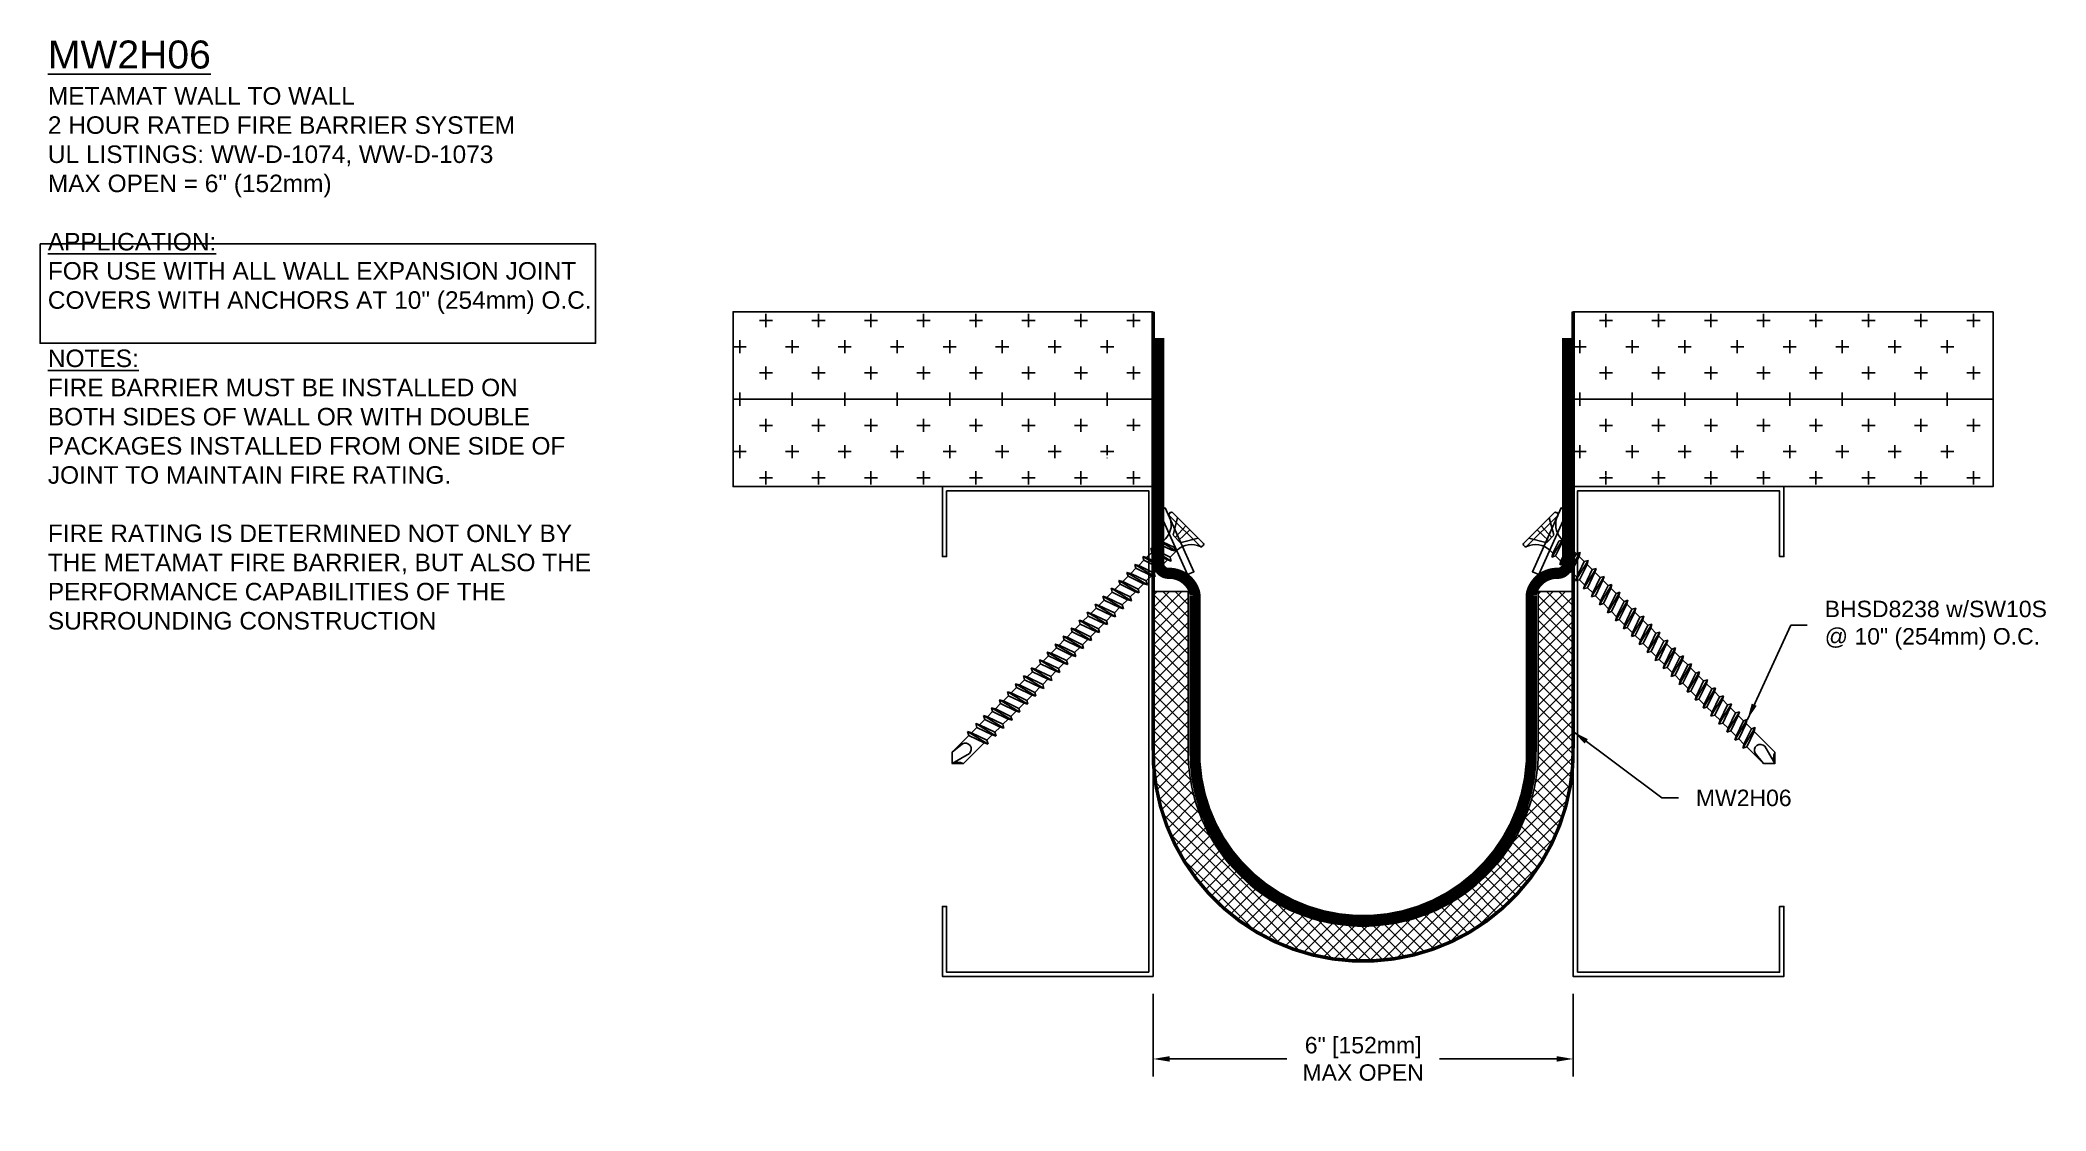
# Model space of a CAD drawing. Header units: inches. Extents: x -5 to 9.4, y -1 to 6.7.
import ezdxf

# ---------------------------------------------------------------- set-up
doc = ezdxf.new("R2010")
doc.units = ezdxf.units.IN
doc.header["$MEASUREMENT"] = 0
doc.linetypes.add('HIDDEN2', pattern=[0.1875, 0.125, -0.0625])
for name, color, linetype in [('Anchors', 4, 'Continuous'), ('Conditions', 1, 'Continuous'), ('Dimensions', 3, 'Continuous'), ('FB Flanges', 5, 'Continuous'), ('Fire Blanket', 42, 'Continuous'), ('Text', 2, 'Continuous')]:
    doc.layers.add(name, color=color, linetype=linetype)
doc.styles.add('ARIAL', font='arial.ttf')
doc.dimstyles.new('ARIAL', dxfattribs={"dimtxt": 0.1175, "dimasz": 0.1175, "dimexe": 0.125, "dimexo": 0.125, "dimgap": 0.125, "dimtad": 0, "dimtih": 1, "dimtoh": 1, "dimdec": 4, "dimzin": 0, "dimdsep": 46, "dimlunit": 4, "dimtxsty": 'ARIAL', "dimcen": 0.09, "dimadec": 0, "dimazin": 0, "dimtfac": 1, "dimtdec": 4, "dimtofl": 0, "dimtmove": 0, "dimatfit": 3, "dimfxl": 0, "dimfrac": 2, "dimtolj": 1, "dimtzin": 0, "dimarcsym": 0})

# ---------------------------------------------------------------- blocks, each defined once
blk = doc.blocks.new('Metal Stud')
blk.add_lwpolyline([(13.934, 10.019), (13.934, 6.579), (12.489, 6.579), (12.489, 7.049), (12.459, 7.049), (12.459, 6.549), (13.964, 6.549), (13.964, 10.049), (12.459, 10.049), (12.459, 9.549), (12.489, 9.549), (12.489, 10.019)], close=True)
blk = doc.blocks.new('*D7')
at = {"layer": 'Defpoints', "color": 0}
for p in [(3, 0), (6, 0), (6, -0.59)]:
    blk.add_point(p, dxfattribs=at)
at = {"layer": 'Dimensions', "color": 0, "lineweight": -2}
for p, q in [((3, -0.125), (3, -0.715)), ((6, -0.125), (6, -0.715)), ((3.117, -0.59), (3.955, -0.59)), ((5.883, -0.59), (5.045, -0.59))]:
    blk.add_line(p, q, dxfattribs=at)
at = {"layer": 'Dimensions', "color": 0}
for points in [[(3.117, -0.57), (3.117, -0.609), (3, -0.59)], [(5.883, -0.57), (5.883, -0.609), (6, -0.59)]]:
    blk.add_solid(points, dxfattribs=at)
at = {"layer": 'Dimensions', "color": 0, "insert": (4.5, -0.59), "char_height": 0.1175, "attachment_point": 5, "style": 'ARIAL'}
blk.add_mtext('\\A1;6" [152mm]\\PMAX OPEN', dxfattribs=at)
blk = doc.blocks.new('#10 Washer')
at = {"layer": 'Anchors'}
blk.add_lwpolyline([(20.29, 11.42), (20.244, 11.441), (20.039, 10.985), (20.085, 10.964)], close=True, dxfattribs=at)
blk = doc.blocks.new('BHSD8238')
for p, q in [((-0.158, 0), (0.158, 0)), ((-0.166, -0.008), (-0.166, -0.023)), ((-0.158, -0.031), (0.158, -0.031)), ((0.166, -0.008), (0.166, -0.023)), ((-0.083, -0.211), (0.058, -0.177)), ((-0.083, -0.211), (-0.058, -0.197)), ((-0.083, -0.211), (-0.058, -0.225)), ((-0.083, -0.291), (0.083, -0.251)), ((-0.083, -0.291), (-0.058, -0.277)), ((-0.058, -0.197), (-0.058, -0.164)), ((0.032, -0.166), (-0.058, -0.197)), ((0.032, -0.193), (-0.058, -0.225)), ((-0.058, -0.277), (-0.058, -0.225)), ((0.058, -0.237), (-0.058, -0.277)), ((0.058, -0.265), (-0.058, -0.305)), ((0.032, -0.166), (0.058, -0.177)), ((0.058, -0.177), (0.032, -0.193)), ((0.058, -0.237), (0.058, -0.166)), ((0.083, -0.251), (0.058, -0.237)), ((0.083, -0.251), (0.058, -0.265)), ((0.058, -0.317), (0.058, -0.265)), ((-0.083, -0.291), (-0.058, -0.305)), ((-0.083, -0.372), (0.083, -0.331)), ((-0.083, -0.372), (-0.058, -0.358)), ((-0.083, -0.372), (-0.058, -0.385)), ((-0.083, -0.452), (0.083, -0.412)), ((-0.058, -0.358), (-0.058, -0.305)), ((0.058, -0.317), (-0.058, -0.358)), ((0.058, -0.345), (-0.058, -0.385)), ((-0.058, -0.438), (-0.058, -0.385)), ((0.058, -0.398), (-0.058, -0.438)), ((0.058, -0.426), (-0.058, -0.466)), ((0.083, -0.331), (0.058, -0.317)), ((0.083, -0.331), (0.058, -0.345)), ((0.058, -0.398), (0.058, -0.345)), ((0.083, -0.412), (0.058, -0.398)), ((0.083, -0.412), (0.058, -0.426)), ((0.058, -0.478), (0.058, -0.426)), ((-0.083, -0.452), (-0.058, -0.438)), ((-0.083, -0.452), (-0.058, -0.466)), ((-0.083, -0.532), (0.083, -0.492)), ((-0.083, -0.532), (-0.058, -0.519)), ((-0.083, -0.532), (-0.058, -0.546)), ((-0.083, -0.613), (0.083, -0.573)), ((-0.058, -0.519), (-0.058, -0.466)), ((0.058, -0.478), (-0.058, -0.519)), ((0.058, -0.506), (-0.058, -0.546)), ((-0.058, -0.599), (-0.058, -0.546)), ((0.058, -0.559), (-0.058, -0.599)), ((0.083, -0.492), (0.058, -0.478)), ((0.083, -0.492), (0.058, -0.506)), ((0.058, -0.559), (0.058, -0.506)), ((0.083, -0.573), (0.058, -0.559)), ((0.083, -0.573), (0.058, -0.587)), ((-0.083, -0.613), (-0.058, -0.599)), ((-0.083, -0.613), (-0.058, -0.627)), ((-0.083, -0.693), (0.083, -0.653)), ((-0.083, -0.693), (-0.058, -0.679)), ((-0.083, -0.693), (-0.058, -0.707)), ((0.058, -0.587), (-0.058, -0.627)), ((-0.058, -0.679), (-0.058, -0.627)), ((0.058, -0.639), (-0.058, -0.679)), ((0.058, -0.667), (-0.058, -0.707)), ((-0.058, -0.76), (-0.058, -0.707)), ((0.058, -0.639), (0.058, -0.587)), ((0.083, -0.653), (0.058, -0.639)), ((0.083, -0.653), (0.058, -0.667)), ((0.058, -0.72), (0.058, -0.667)), ((-0.083, -0.774), (0.083, -0.733)), ((-0.083, -0.774), (-0.058, -0.76)), ((-0.083, -0.774), (-0.058, -0.788)), ((-0.083, -0.854), (0.083, -0.814)), ((-0.083, -0.854), (-0.058, -0.84)), ((-0.083, -0.854), (-0.058, -0.868)), ((0.058, -0.72), (-0.058, -0.76)), ((0.058, -0.747), (-0.058, -0.788)), ((-0.058, -0.84), (-0.058, -0.788)), ((0.058, -0.8), (-0.058, -0.84)), ((0.058, -0.828), (-0.058, -0.868)), ((0.083, -0.733), (0.058, -0.72)), ((0.083, -0.733), (0.058, -0.747)), ((0.058, -0.8), (0.058, -0.747)), ((0.083, -0.814), (0.058, -0.8)), ((0.083, -0.814), (0.058, -0.828)), ((0.058, -0.88), (0.058, -0.828)), ((-0.083, -0.935), (0.083, -0.894)), ((-0.083, -0.935), (-0.058, -0.921)), ((-0.083, -0.935), (-0.058, -0.948)), ((-0.083, -1.015), (0.083, -0.975)), ((-0.083, -1.015), (-0.058, -1.001)), ((-0.058, -0.921), (-0.058, -0.868)), ((0.058, -0.88), (-0.058, -0.921)), ((0.058, -0.908), (-0.058, -0.948)), ((-0.058, -1.001), (-0.058, -0.948)), ((0.058, -0.961), (-0.058, -1.001)), ((0.058, -0.989), (-0.058, -1.029)), ((0.083, -0.894), (0.058, -0.88)), ((0.083, -0.894), (0.058, -0.908)), ((0.058, -0.961), (0.058, -0.908)), ((0.083, -0.975), (0.058, -0.961)), ((0.083, -0.975), (0.058, -0.989)), ((0.058, -1.041), (0.058, -0.989)), ((-0.083, -1.015), (-0.058, -1.029)), ((-0.083, -1.095), (0.083, -1.055)), ((-0.083, -1.095), (-0.058, -1.081)), ((-0.083, -1.095), (-0.058, -1.109)), ((-0.083, -1.176), (0.083, -1.136)), ((-0.058, -1.081), (-0.058, -1.029)), ((0.058, -1.041), (-0.058, -1.081)), ((0.058, -1.069), (-0.058, -1.109)), ((-0.058, -1.162), (-0.058, -1.109)), ((0.058, -1.122), (-0.058, -1.162)), ((0.083, -1.055), (0.058, -1.041)), ((0.083, -1.055), (0.058, -1.069)), ((0.058, -1.122), (0.058, -1.069)), ((0.083, -1.136), (0.058, -1.122)), ((0.083, -1.136), (0.058, -1.149)), ((-0.083, -1.176), (-0.058, -1.162)), ((-0.083, -1.176), (-0.058, -1.19)), ((-0.083, -1.256), (0.083, -1.216)), ((-0.083, -1.256), (-0.058, -1.242)), ((-0.083, -1.256), (-0.058, -1.27)), ((0.058, -1.149), (-0.058, -1.19)), ((-0.058, -1.242), (-0.058, -1.19)), ((0.058, -1.202), (-0.058, -1.242)), ((0.058, -1.23), (-0.058, -1.27)), ((-0.058, -1.323), (-0.058, -1.27)), ((0.058, -1.283), (-0.058, -1.323)), ((0.058, -1.202), (0.058, -1.149)), ((0.083, -1.216), (0.058, -1.202)), ((0.083, -1.216), (0.058, -1.23)), ((0.058, -1.283), (0.058, -1.23)), ((0.083, -1.296), (0.058, -1.283)), ((-0.083, -1.337), (0.083, -1.296)), ((-0.083, -1.337), (-0.058, -1.323)), ((-0.083, -1.337), (-0.058, -1.351)), ((-0.083, -1.417), (0.083, -1.377)), ((-0.083, -1.417), (-0.058, -1.403)), ((-0.083, -1.417), (-0.058, -1.431)), ((0.058, -1.31), (-0.058, -1.351)), ((-0.058, -1.403), (-0.058, -1.351)), ((0.058, -1.363), (-0.058, -1.403)), ((0.058, -1.391), (-0.058, -1.431)), ((-0.058, -1.484), (-0.058, -1.431)), ((0.083, -1.296), (0.058, -1.31)), ((0.058, -1.363), (0.058, -1.31)), ((0.083, -1.377), (0.058, -1.363)), ((0.083, -1.377), (0.058, -1.391)), ((0.058, -1.443), (0.058, -1.391)), ((-0.083, -1.498), (0.083, -1.457)), ((-0.083, -1.498), (-0.058, -1.484)), ((-0.083, -1.498), (-0.058, -1.511)), ((-0.083, -1.578), (0.083, -1.538)), ((-0.083, -1.578), (-0.058, -1.564)), ((0.058, -1.443), (-0.058, -1.484)), ((0.058, -1.471), (-0.058, -1.511)), ((-0.058, -1.564), (-0.058, -1.511)), ((0.058, -1.524), (-0.058, -1.564)), ((0.058, -1.552), (-0.058, -1.592)), ((0.083, -1.457), (0.058, -1.443)), ((0.083, -1.457), (0.058, -1.471)), ((0.058, -1.524), (0.058, -1.471)), ((0.083, -1.538), (0.058, -1.524)), ((0.083, -1.538), (0.058, -1.552)), ((0.058, -1.604), (0.058, -1.552)), ((-0.083, -1.578), (-0.058, -1.592)), ((-0.083, -1.658), (0.083, -1.618)), ((-0.083, -1.658), (-0.058, -1.644)), ((-0.083, -1.658), (-0.058, -1.672)), ((-0.083, -1.739), (0.083, -1.699)), ((-0.058, -1.644), (-0.058, -1.592)), ((0.058, -1.604), (-0.058, -1.644)), ((0.058, -1.632), (-0.058, -1.672)), ((-0.058, -1.725), (-0.058, -1.672)), ((0.058, -1.685), (-0.058, -1.725)), ((0.058, -1.712), (-0.058, -1.753)), ((0.083, -1.618), (0.058, -1.604)), ((0.083, -1.618), (0.058, -1.632)), ((0.058, -1.685), (0.058, -1.632)), ((0.083, -1.699), (0.058, -1.685)), ((0.083, -1.699), (0.058, -1.712)), ((0.058, -1.765), (0.058, -1.712)), ((-0.083, -1.739), (-0.058, -1.725)), ((-0.083, -1.739), (-0.058, -1.753)), ((-0.083, -1.819), (0.083, -1.779)), ((-0.083, -1.819), (-0.058, -1.805)), ((-0.083, -1.819), (-0.058, -1.833)), ((-0.083, -1.9), (0.083, -1.859)), ((-0.058, -1.805), (-0.058, -1.753)), ((0.058, -1.765), (-0.058, -1.805)), ((0.058, -1.793), (-0.058, -1.833)), ((-0.058, -1.886), (-0.058, -1.833)), ((0.058, -1.846), (-0.058, -1.886)), ((0.083, -1.779), (0.058, -1.765)), ((0.083, -1.779), (0.058, -1.793)), ((0.058, -1.846), (0.058, -1.793)), ((0.083, -1.859), (0.058, -1.846)), ((0.083, -1.859), (0.058, -1.873)), ((-0.083, -1.9), (-0.058, -1.886)), ((-0.083, -1.9), (-0.058, -1.914)), ((-0.083, -1.98), (0.083, -1.94)), ((-0.083, -1.98), (-0.058, -1.966)), ((-0.083, -1.98), (-0.058, -1.994)), ((0.058, -1.873), (-0.058, -1.914)), ((-0.058, -1.966), (-0.058, -1.914)), ((0.058, -1.926), (-0.058, -1.966)), ((0.058, -1.954), (-0.058, -1.994)), ((-0.058, -2.047), (-0.058, -1.994)), ((0.058, -1.926), (0.058, -1.873)), ((0.083, -1.94), (0.058, -1.926)), ((0.083, -1.94), (0.058, -1.954)), ((0.058, -2.006), (0.058, -1.954)), ((-0.083, -2.06), (0.083, -2.02)), ((-0.083, -2.06), (-0.058, -2.047)), ((-0.083, -2.06), (-0.058, -2.074)), ((-0.083, -2.141), (0.083, -2.101)), ((-0.083, -2.141), (-0.058, -2.127)), ((-0.083, -2.141), (-0.058, -2.155)), ((0.058, -2.006), (-0.058, -2.047)), ((0.058, -2.034), (-0.058, -2.074)), ((-0.058, -2.127), (-0.058, -2.074)), ((0.058, -2.087), (-0.058, -2.127)), ((0.058, -2.115), (-0.058, -2.155)), ((0.083, -2.02), (0.058, -2.006)), ((0.083, -2.02), (0.058, -2.034)), ((0.058, -2.087), (0.058, -2.034)), ((0.083, -2.101), (0.058, -2.087)), ((0.083, -2.101), (0.058, -2.115)), ((0.058, -2.115), (0.058, -2.324)), ((-0.058, -2.324), (-0.058, -2.155)), ((-0.058, -2.324), (-0.048, -2.229)), ((0, -2.382), (0.037, -2.243)), ((0, -2.382), (-0.058, -2.324)), ((0, -2.382), (0.058, -2.324))]:
    blk.add_line(p, q)
at = {"linetype": 'HIDDEN2'}
for p, q in [((-0.103, 0), (-0.038, -0.111)), ((-0.02, 0), (-0.016, -0.111)), ((0.02, 0), (0.016, -0.111)), ((0.103, 0), (0.038, -0.111)), ((0.038, -0.111), (-0.038, -0.111))]:
    blk.add_line(p, q, dxfattribs=at)
for centre, radius, start, end in [((-0.158, -0.008), 0.00781, 90, 180), ((0.158, -0.008), 0.00781, 0, 90), ((-0.158, -0.023), 0.00781, 180, 270), ((-0.206, -0.171), 0.148, 2.0383, 71.1021), ((0.206, -0.171), 0.148, 108.8979, 177.9617), ((0.158, -0.023), 0.00781, 270, 0), ((-0.007, -2.242), 0.0433, 358.315, 162.8045), ((0.087, -2.412), 0.0922, 108.6241, 161.3759)]:
    blk.add_arc(centre, radius, start, end)

msp = doc.modelspace()

# ---------------------------------------------------------------- hatches: boundary and pattern name
at = {"layer": 'Conditions'}
h = msp.add_hatch(dxfattribs=at)
h.set_pattern_fill('CROSS', color=256, scale=0.75, style=0)
h.paths.add_polyline_path([(3, 4.75), (0, 4.75), (0, 4.125), (3, 4.125)])
h.paths.add_polyline_path([(2.91008, 3.9339), (2.90196, 3.96215), (2.93022, 3.95403), (2.96901, 3.99283), (2.96089, 4.02108), (2.98914, 4.01296), (3, 4.02382), (3, 4.125), (0, 4.125), (0, 3.5), (2.47618, 3.5), (2.4976, 3.52142), (2.48948, 3.54967), (2.51774, 3.54155), (2.55653, 3.58035), (2.54841, 3.6086), (2.57666, 3.60048), (2.61545, 3.63927), (2.60734, 3.66752), (2.63559, 3.65941), (2.67438, 3.6982), (2.66626, 3.72645), (2.69451, 3.71833), (2.73331, 3.75712), (2.72519, 3.78538), (2.75344, 3.77726), (2.79223, 3.81605), (2.78411, 3.8443), (2.81236, 3.83618), (2.85116, 3.87497), (2.84304, 3.90323), (2.87129, 3.89511)])
h.paths.add_polyline_path([(3, 3.80748), (2.99412, 3.81107), (2.96525, 3.81936), (2.9269, 3.78101), (2.9352, 3.75214), (2.90633, 3.76044), (2.86798, 3.72209), (2.87627, 3.69322), (2.8474, 3.70151), (2.80905, 3.66316), (2.81735, 3.63429), (2.78848, 3.64259), (2.75012, 3.60424), (2.75842, 3.57536), (2.72955, 3.58366), (2.6912, 3.54531), (2.6995, 3.51644), (2.67062, 3.52474), (2.64589, 3.5), (3, 3.5)], flags=17)
h.paths.add_polyline_path([(6.2034, 3.64259), (6.17453, 3.63429), (6.18283, 3.66316), (6.14448, 3.70151), (6.11561, 3.69322), (6.1239, 3.72209), (6.08555, 3.76044), (6.05668, 3.75214), (6.06498, 3.78101), (6.02663, 3.81936), (6, 3.81171), (6, 3.5), (6.34599, 3.5), (6.32125, 3.52474), (6.29238, 3.51644), (6.30068, 3.54531), (6.26233, 3.58366), (6.23346, 3.57536), (6.24175, 3.60424)], flags=17)
h.paths.add_polyline_path([(9, 4.125), (6, 4.125), (6, 4.0157), (6.00274, 4.01296), (6.03099, 4.02108), (6.02287, 3.99283), (6.06166, 3.95403), (6.08991, 3.96215), (6.0818, 3.9339), (6.12059, 3.89511), (6.14884, 3.90323), (6.14072, 3.87497), (6.17951, 3.83618), (6.20777, 3.8443), (6.19965, 3.81605), (6.23844, 3.77726), (6.26669, 3.78538), (6.25857, 3.75712), (6.29736, 3.71833), (6.32562, 3.72645), (6.3175, 3.6982), (6.35629, 3.65941), (6.38454, 3.66752), (6.37642, 3.63927), (6.41522, 3.60048), (6.44347, 3.6086), (6.43535, 3.58035), (6.47414, 3.54155), (6.50239, 3.54967), (6.49427, 3.52142), (6.5157, 3.5), (9, 3.5)])
h.paths.add_polyline_path([(9, 4.75), (6, 4.75), (6, 4.125), (9, 4.125)])
at = {"layer": 'Fire Blanket'}
h = msp.add_hatch(dxfattribs=at)
h.set_pattern_fill('ANSI37', color=256, scale=0.5, style=0)
h.set_pattern_definition([(45, (0, -6.46598), (-0.04419417, 0.04419417), []), (135, (0, -6.46598), (-0.04419417, -0.04419417), [])])
h.paths.add_polyline_path([(3.25, 2.75), (3, 2.75), (3, 1.64844, 1.02603456), (6, 1.64844), (6, 2.75), (5.75, 2.75), (5.75, 1.64508, -1.02855443), (3.25, 1.64508)])

# ---------------------------------------------------------------- linework, layer by layer
at = {"layer": 'Conditions'}
for points in [[(3, 4.75), (0, 4.75), (0, 4.125), (3, 4.125), (3, 4.75)], [(9, 4.75), (6, 4.75), (6, 4.125), (9, 4.125), (9, 4.75)], [(3, 4.125), (0, 4.125), (0, 3.5), (3, 3.5), (3, 4.125)], [(9, 4.125), (6, 4.125), (6, 3.5), (9, 3.5), (9, 4.125)]]:
    msp.add_lwpolyline(points, dxfattribs=at)
at = {"layer": 'FB Flanges', "const_width": 0.025}
msp.add_lwpolyline([(6, 4.75), (6, 1.64844, -1.02603456), (3, 1.64844), (3, 4.75)], format="xyb", dxfattribs=at)
at = {"layer": 'Fire Blanket'}
msp.add_lwpolyline([(3.04, 4.5625, 0.08, 0.08, 0), (3.04, 2.94963, 0.08, 0.08, 0.4206216), (3.11041, 2.88074, 0.08, 0.08, -0.33453874), (3.295, 2.74789, 0.08, 0.08, -0.08485191), (3.29882, 2.71908, 0.08, 0.08, 0), (3.29882, 1.64508, 0.08, 0.08, 1.03713442), (5.70118, 1.64508, 0.08, 0.08, 0), (5.70118, 2.71908, 0.08, 0.08, -0.08485191), (5.705, 2.74789, 0.08, 0.08, -0.33453874), (5.88959, 2.88074, 0.08, 0.08, 0.4206216), (5.96, 2.94963, 0.08, 0.08, 0), (5.96, 4.5625, 0, 0, 0)], format="xyseb", dxfattribs=at)
msp.add_lwpolyline([(5.75, 2.75), (5.75, 1.64508, -1.02855443), (3.25, 1.64508), (3.25, 2.75), (3, 2.75), (3, 1.64844, 1.02603456), (6, 1.64844), (6, 2.75)], format="xyb", close=True, dxfattribs=at)
at = {"layer": 'Text'}
msp.add_lwpolyline([(-4.95006, 5.235), (-0.98276, 5.235), (-0.98276, 4.52498), (-4.95006, 4.52498)], close=True, dxfattribs=at)

# ---------------------------------------------------------------- block references
at = {"layer": 'Anchors'}
for p, rotation in [((3.2478, 3.20478), 315), ((5.75696, 3.20478), 45)]:
    msp.add_blockref('BHSD8238', p, dxfattribs=dict(at, rotation=rotation))
at = {"layer": 'Anchors', "xscale": -1}
msp.add_blockref('#10 Washer', (23.3297, -8.09295), dxfattribs=at)
at = {"layer": 'Anchors'}
msp.add_blockref('#10 Washer', (-14.3297, -8.09295), dxfattribs=at)
at = {"layer": 'Conditions', "xscale": -1, "rotation": 180}
msp.add_blockref('Metal Stud', (-10.96403, 10.04901), dxfattribs=at)
at = {"layer": 'Conditions', "rotation": 180}
msp.add_blockref('Metal Stud', (19.96403, 10.04901), dxfattribs=at)

# ---------------------------------------------------------------- texts
at = {"layer": 'Text', "insert": (-4.89484, 6.68824), "char_height": 0.2, "width": 3.9309624, "attachment_point": 1, "style": 'ARIAL'}
msp.add_mtext('{\\LMW2H06\\P\\H0.625x;\\lMETAMAT WALL TO WALL \\P2 HOUR RATED FIRE BARRIER SYSTEM\\PUL LISTINGS: WW-D-1074, WW-D-1073 \\PMAX OPEN = 6" (152mm)\\P\\P\\LAPPLICATION:\\l\\PFOR USE WITH ALL WALL EXPANSION JOINT COVERS WITH ANCHORS AT 10" (254mm) O.C. \\P\\P\\LNOTES:\\l\\PFIRE BARRIER MUST BE INSTALLED ON\\PBOTH SIDES OF WALL OR WITH DOUBLE PACKAGES INSTALLED FROM ONE SIDE OF JOINT TO MAINTAIN FIRE RATING.\\P\\PFIRE RATING IS DETERMINED NOT ONLY BY THE METAMAT FIRE BARRIER, BUT ALSO THE PERFORMANCE CAPABILITIES OF THE SURROUNDING CONSTRUCTION}', dxfattribs=at)
at = {"layer": 'Text', "char_height": 0.1175, "attachment_point": 4, "style": 'ARIAL'}
for s, insert in [('BHSD8238 w/SW10S \\P@ 10" (254mm) O.C.', (7.79692, 2.51051)), ('MW2H06', (6.8765, 1.27502))]:
    msp.add_mtext(s, dxfattribs=dict(at, insert=insert))

# ---------------------------------------------------------------- dimensions: what is measured, and where the dimension line sits
at = {"layer": 'Dimensions'}
dim = msp.add_linear_dim(base=(6, -0.58973), p1=(3, 0), p2=(6, 0), text='6" [152mm]\\PMAX OPEN', dimstyle='ARIAL', override={"dimpost": '\\X'}, dxfattribs=at)
dim.commit()
dim.dimension.update_dxf_attribs({"geometry": '*D7', "text_midpoint": (4.5, -0.58973)})

# ---------------------------------------------------------------- leaders
at = {"layer": 'Text', "annotation_type": 0, "has_hookline": 1, "hookline_direction": 0}
for points, text_width in [([(7.24421, 1.83492), (7.55442, 2.51051), (7.67192, 2.51051)], 1.56685), ([(6, 1.75), (6.634, 1.27502), (6.7515, 1.27502)], 0.66436)]:
    msp.add_leader(points, dimstyle='ARIAL', override={"dimgap": 0.125, "dimtad": 0}, dxfattribs=dict(at, text_width=text_width))

doc.saveas('drawing.dxf')
